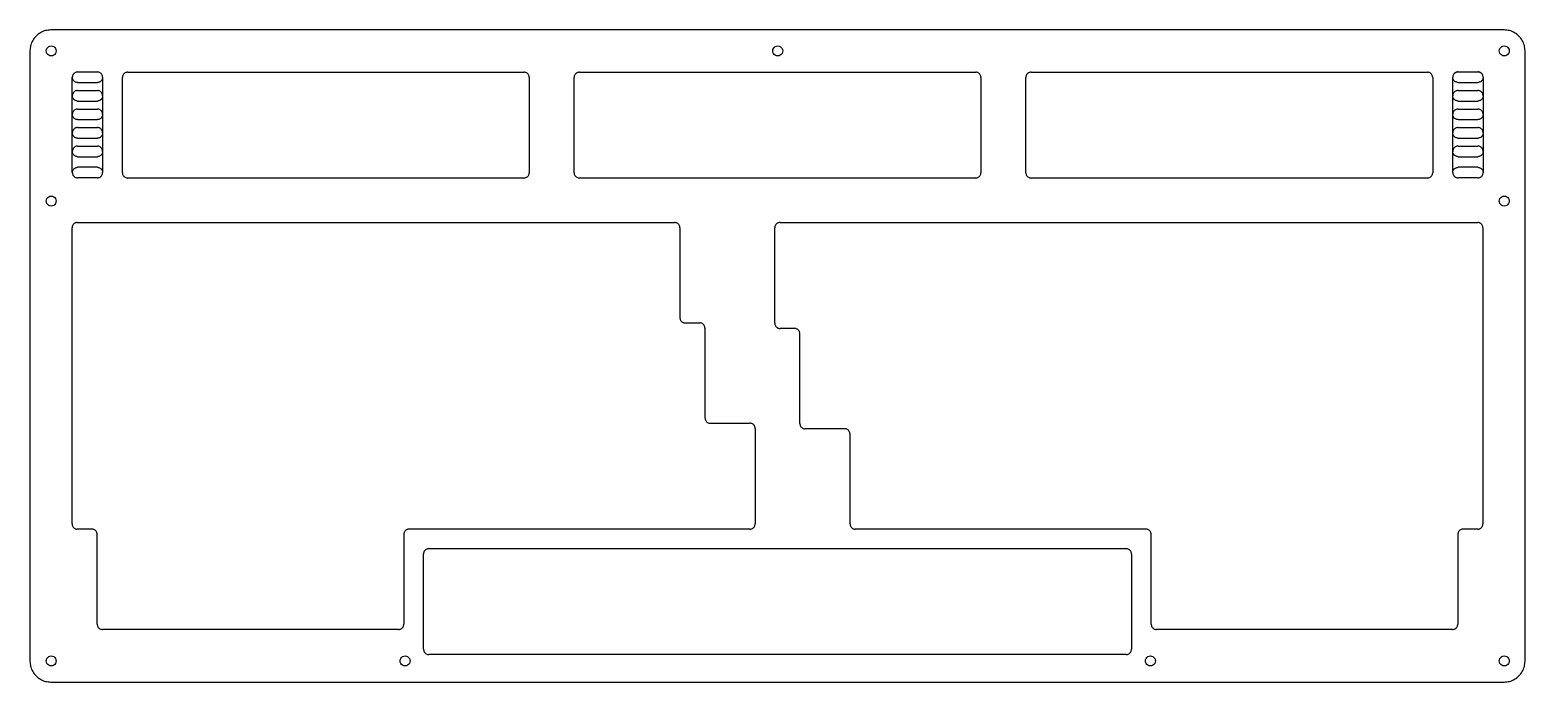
# Model space of a CAD drawing. Header units: millimetres. Extents: x 96 to 380, y 90 to 213.
import ezdxf

# ---------------------------------------------------------------- set-up
doc = ezdxf.new("R2010")
doc.units = ezdxf.units.MM
doc.layers.add('Layer_1', color=7, linetype='CONTINUOUS')

msp = doc.modelspace()

# ---------------------------------------------------------------- linework, layer by layer
at = {"layer": 'Layer_1', "color": 1}
for p, q in [((375.989633, 213.485719), (100.239987, 213.485719)), ((96.239994, 209.486724), (96.239994, 93.661869)), ((101.235469, 209.497232), (101.235469, 209.497232)), ((239.110306, 209.497232), (239.110306, 209.497232)), ((376.985123, 209.497232), (376.985123, 209.497232)), ((379.989633, 93.661369), (379.989633, 209.486224)), ((104.284133, 186.396337), (104.284133, 204.496314)), ((105.283675, 205.496314), (109.046151, 205.496314)), ((105.284675, 205.496314), (109.047151, 205.496314)), ((110.045666, 204.496314), (110.045666, 186.396337)), ((113.799604, 186.361961), (113.799604, 204.461938)), ((114.799384, 205.461938), (189.99927, 205.461938)), ((190.999023, 204.461938), (190.999023, 186.361961)), ((199.523604, 186.361961), (199.523604, 204.461938)), ((200.523384, 205.461938), (275.72327, 205.461938)), ((276.723023, 204.461938), (276.723023, 186.361961)), ((285.249604, 186.361961), (285.249604, 204.461938)), ((286.249384, 205.461938), (361.44927, 205.461938)), ((362.449023, 204.461938), (362.449023, 186.361961)), ((366.273133, 186.408337), (366.273133, 204.508314)), ((367.266566, 205.496325), (371.029042, 205.496325)), ((367.272675, 205.508314), (371.035151, 205.508314)), ((372.034666, 204.508314), (372.034666, 186.408337)), ((105.284675, 203.496299), (109.047151, 203.496299)), ((105.284675, 201.976328), (109.047151, 201.976328)), ((367.266566, 203.49631), (371.029042, 203.49631)), ((367.266566, 201.976316), (371.029042, 201.976316)), ((105.284675, 199.976313), (109.047151, 199.976313)), ((367.266566, 199.976301), (371.029042, 199.976301)), ((105.284675, 198.456316), (109.047151, 198.456316)), ((105.284675, 196.456301), (109.047151, 196.456301)), ((367.266566, 198.45633), (371.029042, 198.45633)), ((367.266566, 196.456316), (371.029042, 196.456316)), ((105.284675, 194.93633), (109.047151, 194.93633)), ((367.266566, 194.936344), (371.029042, 194.936344)), ((105.284675, 192.936315), (109.047151, 192.936315)), ((105.284675, 191.416344), (109.047151, 191.416344)), ((367.266566, 192.93633), (371.029042, 192.93633)), ((367.266566, 191.416332), (371.029042, 191.416332)), ((109.047415, 187.394971), (105.28441, 187.394971)), ((105.284675, 189.41633), (109.047151, 189.41633)), ((371.029306, 187.394982), (367.266301, 187.394982)), ((367.266566, 189.416318), (371.029042, 189.416318)), ((109.046415, 185.396338), (105.28341, 185.396338)), ((109.047415, 185.396338), (105.28441, 185.396338)), ((109.047415, 185.396338), (105.28441, 185.396338)), ((189.99927, 185.361961), (114.799384, 185.361961)), ((275.72327, 185.361961), (200.523384, 185.361961)), ((361.44927, 185.361961), (286.249384, 185.361961)), ((371.029306, 185.396349), (367.266301, 185.396349)), ((371.029306, 185.396349), (367.266301, 185.396349)), ((371.035415, 185.408338), (367.27241, 185.408338)), ((101.235469, 180.997267), (101.235469, 180.997267)), ((376.985123, 180.997267), (376.985123, 180.997267)), ((105.23997, 176.911765), (218.589841, 176.911765)), ((238.589802, 176.911765), (370.989649, 176.911765)), ((104.239979, 119.711836), (104.239979, 175.911766)), ((219.589832, 175.911766), (219.589832, 158.861786)), ((237.589811, 157.811788), (237.589811, 175.911766)), ((371.98964, 175.911766), (371.98964, 119.711836)), ((220.589824, 157.861789), (223.352335, 157.861789)), ((224.352326, 156.86179), (224.352326, 139.81181)), ((241.352313, 156.811789), (238.589802, 156.811789)), ((242.352305, 138.761812), (242.352305, 155.81179)), ((225.352318, 138.811813), (232.877323, 138.811813)), ((233.877314, 137.811814), (233.877314, 119.711836)), ((250.877301, 137.761813), (243.352296, 137.761813)), ((251.877293, 119.711836), (251.877293, 136.761814)), ((108.002481, 118.711837), (105.23997, 118.711837)), ((109.002473, 100.66186), (109.002473, 117.711838)), ((167.202398, 117.711838), (167.202398, 100.66186)), ((232.877323, 118.711837), (168.20239, 118.711837)), ((308.027229, 118.711837), (252.877284, 118.711837)), ((309.027221, 100.66186), (309.027221, 117.711838)), ((367.227146, 117.711838), (367.227146, 100.66186)), ((370.989649, 118.711837), (368.227138, 118.711837)), ((170.940083, 95.899366), (170.940083, 113.999344)), ((171.940101, 114.999343), (304.289439, 114.999343)), ((305.28943, 113.999344), (305.28943, 95.899366)), ((166.202407, 99.661861), (110.002464, 99.661861)), ((366.227155, 99.661861), (310.027212, 99.661861)), ((101.235469, 93.672378), (101.235469, 93.672378)), ((101.235469, 93.672378), (101.235469, 93.672378)), ((168.385074, 93.672378), (168.385074, 93.672378)), ((304.289439, 94.899368), (171.940101, 94.899368)), ((309.822202, 93.672378), (309.822202, 93.672378)), ((376.985123, 93.672378), (376.985123, 93.672378)), ((100.239987, 89.661874), (375.989633, 89.661874))]:
    msp.add_line(p, q, dxfattribs=at)
for points, knots in [([(100.239987, 213.485719), (99.889929, 213.459056), (99.192719, 213.405951), (98.217343, 212.986262), (97.378053, 212.347659), (96.739452, 211.508368), (96.319762, 210.532992), (96.266657, 209.835782), (96.239994, 209.485724)], [0, 0, 0, 0, 1.047116, 2.085539, 3.132626, 4.179715, 5.218139, 6.265254, 6.265254, 6.265254, 6.265254]), ([(379.989633, 209.485724), (379.96297, 209.835782), (379.909866, 210.532992), (379.490174, 211.50837), (378.851566, 212.347657), (378.012277, 212.986262), (377.0369, 213.405951), (376.339691, 213.459056), (375.989633, 213.485719)], [0, 0, 0, 0, 1.047115, 2.08554, 3.132633, 4.179719, 5.218143, 6.265259, 6.265259, 6.265259, 6.265259]), ([(101.235469, 209.497232), (101.209363, 209.664706), (101.157927, 209.994678), (100.779718, 210.357958), (100.28635, 210.492539), (99.7878, 210.357961), (99.424809, 209.99468), (99.290131, 209.497232), (99.424809, 208.999784), (99.7878, 208.636503), (100.28635, 208.501925), (100.779718, 208.636506), (101.157927, 208.999787), (101.209363, 209.329759), (101.235469, 209.497232)], [0, 0, 0, 0, 0.496726, 0.978696, 1.475417, 1.972156, 2.45413, 2.950857, 3.447583, 3.929558, 4.426297, 4.923018, 5.404987, 5.901713, 5.901713, 5.901713, 5.901713]), ([(239.110306, 209.497232), (239.084197, 209.664706), (239.032756, 209.994682), (238.654534, 210.357956), (238.161168, 210.49254), (237.662625, 210.357958), (237.299645, 209.994678), (237.164967, 209.497232), (237.299645, 208.999787), (237.662625, 208.636507), (238.161168, 208.501924), (238.654534, 208.636508), (239.032756, 208.999783), (239.084197, 209.329758), (239.110306, 209.497232)], [0, 0, 0, 0, 0.496728, 0.978707, 1.475434, 1.972155, 2.454125, 2.950851, 3.447577, 3.929547, 4.426268, 4.922995, 5.404974, 5.901702, 5.901702, 5.901702, 5.901702]), ([(376.985123, 209.497232), (376.959016, 209.664706), (376.907578, 209.99468), (376.529363, 210.357957), (376.035996, 210.49254), (375.537451, 210.357958), (375.174465, 209.994679), (375.039784, 209.497232), (375.174465, 208.999785), (375.537451, 208.636506), (376.035996, 208.501924), (376.529363, 208.636507), (376.907578, 208.999785), (376.959016, 209.329758), (376.985123, 209.497232)], [0, 0, 0, 0, 0.496727, 0.978701, 1.475426, 1.972153, 2.454126, 2.950853, 3.447579, 3.929553, 4.426279, 4.923005, 5.404979, 5.901705, 5.901705, 5.901705, 5.901705]), ([(105.284151, 205.496314), (105.196641, 205.489645), (105.022345, 205.476363), (104.778526, 205.371408), (104.568661, 205.211817), (104.409032, 205.001966), (104.304089, 204.758135), (104.290803, 204.583828), (104.284133, 204.496314)], [0, 0, 0, 0, 0.261763, 0.521361, 0.783144, 1.044904, 1.304527, 1.566302, 1.566302, 1.566302, 1.566302]), ([(105.285151, 205.496314), (105.197641, 205.489645), (105.023345, 205.476363), (104.779526, 205.371408), (104.569661, 205.211817), (104.410032, 205.001966), (104.305089, 204.758135), (104.291803, 204.583828), (104.285133, 204.496314)], [0, 0, 0, 0, 0.261763, 0.521361, 0.783144, 1.044904, 1.304527, 1.566302, 1.566302, 1.566302, 1.566302]), ([(105.285151, 203.496299), (105.197641, 203.502968), (105.023345, 203.51625), (104.779526, 203.621205), (104.569661, 203.780796), (104.410032, 203.990647), (104.305089, 204.234478), (104.291803, 204.408785), (104.285133, 204.496299)], [0, 0, 0, 0, 0.261763, 0.521361, 0.783144, 1.044904, 1.304527, 1.566302, 1.566302, 1.566302, 1.566302]), ([(110.045666, 204.496314), (110.039003, 204.583826), (110.025732, 204.758125), (109.920852, 205.001968), (109.761241, 205.211824), (109.551371, 205.371412), (109.307524, 205.476368), (109.133203, 205.489646), (109.045674, 205.496314)], [0, 0, 0, 0, 0.261771, 0.521375, 0.783118, 1.044903, 1.304521, 1.566339, 1.566339, 1.566339, 1.566339]), ([(110.046666, 204.496314), (110.040003, 204.583826), (110.026732, 204.758125), (109.921852, 205.001968), (109.762241, 205.211824), (109.552371, 205.371412), (109.308524, 205.476368), (109.134203, 205.489646), (109.046674, 205.496314)], [0, 0, 0, 0, 0.261771, 0.521375, 0.783118, 1.044903, 1.304521, 1.566339, 1.566339, 1.566339, 1.566339]), ([(110.046666, 204.496299), (110.040003, 204.408787), (110.026732, 204.234488), (109.921852, 203.990645), (109.762241, 203.780789), (109.552371, 203.621201), (109.308524, 203.516245), (109.134203, 203.502966), (109.046674, 203.496299)], [0, 0, 0, 0, 0.261771, 0.521375, 0.783118, 1.044903, 1.304521, 1.566339, 1.566339, 1.566339, 1.566339]), ([(114.799622, 205.461938), (114.712112, 205.455269), (114.537816, 205.441987), (114.293997, 205.337032), (114.084133, 205.17744), (113.924503, 204.96759), (113.81956, 204.723759), (113.806274, 204.549452), (113.799604, 204.461938)], [0, 0, 0, 0, 0.261763, 0.521361, 0.783144, 1.044904, 1.304527, 1.566302, 1.566302, 1.566302, 1.566302]), ([(190.999023, 204.461938), (190.99236, 204.54945), (190.979089, 204.723749), (190.874209, 204.967592), (190.714599, 205.177448), (190.504728, 205.337036), (190.260882, 205.441992), (190.08656, 205.45527), (189.999032, 205.461938)], [0, 0, 0, 0, 0.261771, 0.521375, 0.783118, 1.044903, 1.304521, 1.566339, 1.566339, 1.566339, 1.566339]), ([(200.523622, 205.461938), (200.436112, 205.455269), (200.261816, 205.441987), (200.017997, 205.337032), (199.808133, 205.17744), (199.648503, 204.96759), (199.54356, 204.723759), (199.530274, 204.549452), (199.523604, 204.461938)], [0, 0, 0, 0, 0.261763, 0.521361, 0.783144, 1.044904, 1.304527, 1.566302, 1.566302, 1.566302, 1.566302]), ([(276.723023, 204.461938), (276.71636, 204.54945), (276.703089, 204.723749), (276.598209, 204.967592), (276.438599, 205.177448), (276.228728, 205.337036), (275.984882, 205.441992), (275.81056, 205.45527), (275.723032, 205.461938)], [0, 0, 0, 0, 0.261771, 0.521375, 0.783118, 1.044903, 1.304521, 1.566339, 1.566339, 1.566339, 1.566339]), ([(286.249622, 205.461938), (286.162112, 205.455269), (285.987816, 205.441987), (285.743997, 205.337032), (285.534133, 205.17744), (285.374503, 204.96759), (285.26956, 204.723759), (285.256274, 204.549452), (285.249604, 204.461938)], [0, 0, 0, 0, 0.261763, 0.521361, 0.783144, 1.044904, 1.304527, 1.566302, 1.566302, 1.566302, 1.566302]), ([(362.449023, 204.461938), (362.44236, 204.54945), (362.429089, 204.723749), (362.324209, 204.967592), (362.164599, 205.177448), (361.954728, 205.337036), (361.710882, 205.441992), (361.53656, 205.45527), (361.449032, 205.461938)], [0, 0, 0, 0, 0.261771, 0.521375, 0.783118, 1.044903, 1.304521, 1.566339, 1.566339, 1.566339, 1.566339]), ([(367.267042, 205.496325), (367.179532, 205.489656), (367.005236, 205.476374), (366.761417, 205.371419), (366.551553, 205.211828), (366.391923, 205.001977), (366.28698, 204.758146), (366.273694, 204.583839), (366.267024, 204.496326)], [0, 0, 0, 0, 0.261763, 0.521361, 0.783144, 1.044904, 1.304527, 1.566302, 1.566302, 1.566302, 1.566302]), ([(367.267042, 203.49631), (367.179532, 203.502979), (367.005236, 203.516261), (366.761417, 203.621216), (366.551553, 203.780808), (366.391923, 203.990658), (366.28698, 204.234489), (366.273694, 204.408796), (366.267024, 204.49631)], [0, 0, 0, 0, 0.261763, 0.521361, 0.783144, 1.044904, 1.304527, 1.566302, 1.566302, 1.566302, 1.566302]), ([(367.273151, 205.508314), (367.185641, 205.501645), (367.011345, 205.488363), (366.767526, 205.383408), (366.557661, 205.223817), (366.398032, 205.013966), (366.293089, 204.770135), (366.279803, 204.595828), (366.273133, 204.508314)], [0, 0, 0, 0, 0.261763, 0.521361, 0.783144, 1.044904, 1.304527, 1.566302, 1.566302, 1.566302, 1.566302]), ([(372.028557, 204.496326), (372.021894, 204.583837), (372.008623, 204.758136), (371.903743, 205.001979), (371.744132, 205.211835), (371.534262, 205.371423), (371.290415, 205.476379), (371.116094, 205.489658), (371.028565, 205.496325)], [0, 0, 0, 0, 0.261771, 0.521375, 0.783118, 1.044903, 1.304521, 1.566339, 1.566339, 1.566339, 1.566339]), ([(372.028557, 204.49631), (372.021894, 204.408798), (372.008623, 204.234499), (371.903743, 203.990656), (371.744132, 203.7808), (371.534262, 203.621212), (371.290415, 203.516256), (371.116094, 203.502978), (371.028565, 203.49631)], [0, 0, 0, 0, 0.261771, 0.521375, 0.783118, 1.044903, 1.304521, 1.566339, 1.566339, 1.566339, 1.566339]), ([(372.034666, 204.508314), (372.028003, 204.595826), (372.014732, 204.770125), (371.909852, 205.013968), (371.750241, 205.223824), (371.540371, 205.383412), (371.296524, 205.488368), (371.122203, 205.501646), (371.034674, 205.508314)], [0, 0, 0, 0, 0.261771, 0.521375, 0.783118, 1.044903, 1.304521, 1.566339, 1.566339, 1.566339, 1.566339]), ([(105.285151, 201.976328), (105.197641, 201.969659), (105.023345, 201.956378), (104.779526, 201.851422), (104.569661, 201.691831), (104.410032, 201.48198), (104.305089, 201.238149), (104.291803, 201.063842), (104.285133, 200.976329)], [0, 0, 0, 0, 0.261763, 0.521361, 0.783144, 1.044904, 1.304527, 1.566302, 1.566302, 1.566302, 1.566302]), ([(110.046666, 200.976329), (110.040003, 201.063841), (110.026732, 201.23814), (109.921852, 201.481982), (109.762241, 201.691838), (109.552371, 201.851426), (109.308524, 201.956382), (109.134203, 201.969661), (109.046674, 201.976328)], [0, 0, 0, 0, 0.261771, 0.521375, 0.783118, 1.044903, 1.304521, 1.566339, 1.566339, 1.566339, 1.566339]), ([(367.267042, 201.976316), (367.179532, 201.969647), (367.005236, 201.956366), (366.761417, 201.85141), (366.551553, 201.691819), (366.391923, 201.481968), (366.28698, 201.238137), (366.273694, 201.06383), (366.267024, 200.976317)], [0, 0, 0, 0, 0.261763, 0.521361, 0.783144, 1.044904, 1.304527, 1.566302, 1.566302, 1.566302, 1.566302]), ([(372.028557, 200.976317), (372.021894, 201.063828), (372.008623, 201.238127), (371.903743, 201.48197), (371.744132, 201.691826), (371.534262, 201.851414), (371.290415, 201.95637), (371.116094, 201.969649), (371.028565, 201.976316)], [0, 0, 0, 0, 0.261771, 0.521375, 0.783118, 1.044903, 1.304521, 1.566339, 1.566339, 1.566339, 1.566339]), ([(105.285151, 199.976313), (105.197641, 199.982982), (105.023345, 199.996264), (104.779526, 200.10122), (104.569661, 200.260811), (104.410032, 200.470661), (104.305089, 200.714493), (104.291803, 200.8888), (104.285133, 200.976313)], [0, 0, 0, 0, 0.261763, 0.521361, 0.783144, 1.044904, 1.304527, 1.566302, 1.566302, 1.566302, 1.566302]), ([(110.046666, 200.976313), (110.040003, 200.888801), (110.026732, 200.714502), (109.921852, 200.470659), (109.762241, 200.260803), (109.552371, 200.101215), (109.308524, 199.996259), (109.134203, 199.982981), (109.046674, 199.976313)], [0, 0, 0, 0, 0.261771, 0.521375, 0.783118, 1.044903, 1.304521, 1.566339, 1.566339, 1.566339, 1.566339]), ([(367.267042, 199.976301), (367.179532, 199.98297), (367.005236, 199.996252), (366.761417, 200.101207), (366.551553, 200.260799), (366.391923, 200.470649), (366.28698, 200.71448), (366.273694, 200.888787), (366.267024, 200.976301)], [0, 0, 0, 0, 0.261763, 0.521361, 0.783144, 1.044904, 1.304527, 1.566302, 1.566302, 1.566302, 1.566302]), ([(372.028557, 200.976301), (372.021894, 200.888789), (372.008623, 200.71449), (371.903743, 200.470647), (371.744132, 200.260791), (371.534262, 200.101203), (371.290415, 199.996247), (371.116094, 199.982969), (371.028565, 199.976301)], [0, 0, 0, 0, 0.261771, 0.521375, 0.783118, 1.044903, 1.304521, 1.566339, 1.566339, 1.566339, 1.566339]), ([(105.285151, 198.456316), (105.197641, 198.449647), (105.023345, 198.436365), (104.779526, 198.33141), (104.569661, 198.171819), (104.410032, 197.961968), (104.305089, 197.718137), (104.291803, 197.54383), (104.285133, 197.456316)], [0, 0, 0, 0, 0.261763, 0.521361, 0.783144, 1.044904, 1.304527, 1.566302, 1.566302, 1.566302, 1.566302]), ([(105.285151, 196.456301), (105.197641, 196.46297), (105.023345, 196.476252), (104.779526, 196.581207), (104.569661, 196.740798), (104.410032, 196.950649), (104.305089, 197.19448), (104.291803, 197.368787), (104.285133, 197.456301)], [0, 0, 0, 0, 0.261763, 0.521361, 0.783144, 1.044904, 1.304527, 1.566302, 1.566302, 1.566302, 1.566302]), ([(110.046666, 197.456316), (110.040003, 197.543828), (110.026732, 197.718127), (109.921852, 197.96197), (109.762241, 198.171826), (109.552371, 198.331414), (109.308524, 198.43637), (109.134203, 198.449648), (109.046674, 198.456316)], [0, 0, 0, 0, 0.261771, 0.521375, 0.783118, 1.044903, 1.304521, 1.566339, 1.566339, 1.566339, 1.566339]), ([(110.046666, 197.456301), (110.040003, 197.368789), (110.026732, 197.19449), (109.921852, 196.950647), (109.762241, 196.740791), (109.552371, 196.581203), (109.308524, 196.476247), (109.134203, 196.462968), (109.046674, 196.456301)], [0, 0, 0, 0, 0.261771, 0.521375, 0.783118, 1.044903, 1.304521, 1.566339, 1.566339, 1.566339, 1.566339]), ([(367.267042, 198.45633), (367.179532, 198.449662), (367.005236, 198.43638), (366.761417, 198.331424), (366.551553, 198.171833), (366.391923, 197.961982), (366.28698, 197.718151), (366.273694, 197.543844), (366.267024, 197.456331)], [0, 0, 0, 0, 0.261763, 0.521361, 0.783144, 1.044904, 1.304527, 1.566302, 1.566302, 1.566302, 1.566302]), ([(367.267042, 196.456316), (367.179532, 196.462984), (367.005236, 196.476266), (366.761417, 196.581222), (366.551553, 196.740813), (366.391923, 196.950663), (366.28698, 197.194495), (366.273694, 197.368802), (366.267024, 197.456315)], [0, 0, 0, 0, 0.261763, 0.521361, 0.783144, 1.044904, 1.304527, 1.566302, 1.566302, 1.566302, 1.566302]), ([(372.028557, 197.456331), (372.021894, 197.543843), (372.008623, 197.718142), (371.903743, 197.961984), (371.744132, 198.17184), (371.534262, 198.331428), (371.290415, 198.436384), (371.116094, 198.449663), (371.028565, 198.45633)], [0, 0, 0, 0, 0.261771, 0.521375, 0.783118, 1.044903, 1.304521, 1.566339, 1.566339, 1.566339, 1.566339]), ([(372.028557, 197.456315), (372.021894, 197.368803), (372.008623, 197.194504), (371.903743, 196.950661), (371.744132, 196.740805), (371.534262, 196.581218), (371.290415, 196.476261), (371.116094, 196.462983), (371.028565, 196.456316)], [0, 0, 0, 0, 0.261771, 0.521375, 0.783118, 1.044903, 1.304521, 1.566339, 1.566339, 1.566339, 1.566339]), ([(105.285151, 194.93633), (105.197641, 194.929661), (105.023345, 194.91638), (104.779526, 194.811424), (104.569661, 194.651833), (104.410032, 194.441982), (104.305089, 194.198151), (104.291803, 194.023844), (104.285133, 193.936331)], [0, 0, 0, 0, 0.261763, 0.521361, 0.783144, 1.044904, 1.304527, 1.566302, 1.566302, 1.566302, 1.566302]), ([(105.285151, 192.936315), (105.197641, 192.942984), (105.023345, 192.956266), (104.779526, 193.061222), (104.569661, 193.220813), (104.410032, 193.430663), (104.305089, 193.674495), (104.291803, 193.848802), (104.285133, 193.936315)], [0, 0, 0, 0, 0.261763, 0.521361, 0.783144, 1.044904, 1.304527, 1.566302, 1.566302, 1.566302, 1.566302]), ([(110.046666, 193.936331), (110.040003, 194.023842), (110.026732, 194.198142), (109.921852, 194.441984), (109.762241, 194.65184), (109.552371, 194.811428), (109.308524, 194.916384), (109.134203, 194.929663), (109.046674, 194.93633)], [0, 0, 0, 0, 0.261771, 0.521375, 0.783118, 1.044903, 1.304521, 1.566339, 1.566339, 1.566339, 1.566339]), ([(110.046666, 193.936315), (110.040003, 193.848803), (110.026732, 193.674504), (109.921852, 193.430661), (109.762241, 193.220805), (109.552371, 193.061217), (109.308524, 192.956261), (109.134203, 192.942983), (109.046674, 192.936315)], [0, 0, 0, 0, 0.261771, 0.521375, 0.783118, 1.044903, 1.304521, 1.566339, 1.566339, 1.566339, 1.566339]), ([(367.267042, 194.936344), (367.179532, 194.929676), (367.005236, 194.916394), (366.761417, 194.811438), (366.551553, 194.651847), (366.391923, 194.441997), (366.28698, 194.198165), (366.273694, 194.023858), (366.267024, 193.936345)], [0, 0, 0, 0, 0.261763, 0.521361, 0.783144, 1.044904, 1.304527, 1.566302, 1.566302, 1.566302, 1.566302]), ([(367.267042, 192.93633), (367.179532, 192.942998), (367.005236, 192.95628), (366.761417, 193.061236), (366.551553, 193.220827), (366.391923, 193.430678), (366.28698, 193.674509), (366.273694, 193.848816), (366.267024, 193.936329)], [0, 0, 0, 0, 0.261763, 0.521361, 0.783144, 1.044904, 1.304527, 1.566302, 1.566302, 1.566302, 1.566302]), ([(372.028557, 193.936345), (372.021894, 194.023857), (372.008623, 194.198156), (371.903743, 194.441999), (371.744132, 194.651854), (371.534262, 194.811442), (371.290415, 194.916399), (371.116094, 194.929677), (371.028565, 194.936344)], [0, 0, 0, 0, 0.261771, 0.521375, 0.783118, 1.044903, 1.304521, 1.566339, 1.566339, 1.566339, 1.566339]), ([(372.028557, 193.936329), (372.021894, 193.848817), (372.008623, 193.674518), (371.903743, 193.430676), (371.744132, 193.22082), (371.534262, 193.061232), (371.290415, 192.956276), (371.116094, 192.942997), (371.028565, 192.93633)], [0, 0, 0, 0, 0.261771, 0.521375, 0.783118, 1.044903, 1.304521, 1.566339, 1.566339, 1.566339, 1.566339]), ([(105.285151, 191.416344), (105.197641, 191.409676), (105.023345, 191.396394), (104.779526, 191.291438), (104.569661, 191.131847), (104.410032, 190.921996), (104.305089, 190.678165), (104.291803, 190.503858), (104.285133, 190.416345)], [0, 0, 0, 0, 0.261763, 0.521361, 0.783144, 1.044904, 1.304527, 1.566302, 1.566302, 1.566302, 1.566302]), ([(105.285151, 189.41633), (105.197641, 189.422998), (105.023345, 189.43628), (104.779526, 189.541236), (104.569661, 189.700827), (104.410032, 189.910677), (104.305089, 190.154509), (104.291803, 190.328816), (104.285133, 190.416329)], [0, 0, 0, 0, 0.261763, 0.521361, 0.783144, 1.044904, 1.304527, 1.566302, 1.566302, 1.566302, 1.566302]), ([(110.046666, 190.416345), (110.040003, 190.503857), (110.026732, 190.678156), (109.921852, 190.921998), (109.762241, 191.131854), (109.552371, 191.291442), (109.308524, 191.396398), (109.134203, 191.409677), (109.046674, 191.416344)], [0, 0, 0, 0, 0.261771, 0.521375, 0.783118, 1.044903, 1.304521, 1.566339, 1.566339, 1.566339, 1.566339]), ([(110.046666, 190.416329), (110.040003, 190.328817), (110.026732, 190.154518), (109.921852, 189.910675), (109.762241, 189.700819), (109.552371, 189.541232), (109.308524, 189.436275), (109.134203, 189.422997), (109.046674, 189.41633)], [0, 0, 0, 0, 0.261771, 0.521375, 0.783118, 1.044903, 1.304521, 1.566339, 1.566339, 1.566339, 1.566339]), ([(367.267042, 191.416332), (367.179532, 191.409664), (367.005236, 191.396382), (366.761417, 191.291426), (366.551553, 191.131835), (366.391923, 190.921984), (366.28698, 190.678153), (366.273694, 190.503846), (366.267024, 190.416333)], [0, 0, 0, 0, 0.261763, 0.521361, 0.783144, 1.044904, 1.304527, 1.566302, 1.566302, 1.566302, 1.566302]), ([(367.267042, 189.416318), (367.179532, 189.422986), (367.005236, 189.436268), (366.761417, 189.541224), (366.551553, 189.700815), (366.391923, 189.910665), (366.28698, 190.154497), (366.273694, 190.328804), (366.267024, 190.416317)], [0, 0, 0, 0, 0.261763, 0.521361, 0.783144, 1.044904, 1.304527, 1.566302, 1.566302, 1.566302, 1.566302]), ([(372.028557, 190.416333), (372.021894, 190.503845), (372.008623, 190.678144), (371.903743, 190.921986), (371.744132, 191.131842), (371.534262, 191.29143), (371.290415, 191.396386), (371.116094, 191.409665), (371.028565, 191.416332)], [0, 0, 0, 0, 0.261771, 0.521375, 0.783118, 1.044903, 1.304521, 1.566339, 1.566339, 1.566339, 1.566339]), ([(372.028557, 190.416317), (372.021894, 190.328805), (372.008623, 190.154506), (371.903743, 189.910663), (371.744132, 189.700807), (371.534262, 189.54122), (371.290415, 189.436263), (371.116094, 189.422985), (371.028565, 189.416318)], [0, 0, 0, 0, 0.261771, 0.521375, 0.783118, 1.044903, 1.304521, 1.566339, 1.566339, 1.566339, 1.566339]), ([(104.285133, 186.394972), (104.291803, 186.482485), (104.305089, 186.656792), (104.410033, 186.900624), (104.569661, 187.110476), (104.779526, 187.270067), (105.023345, 187.375021), (105.197641, 187.388303), (105.285151, 187.394971)], [0, 0, 0, 0, 0.261775, 0.521399, 0.78316, 1.044943, 1.30454, 1.566303, 1.566303, 1.566303, 1.566303]), ([(109.046674, 187.394971), (109.134203, 187.388304), (109.308524, 187.375026), (109.552371, 187.270071), (109.762242, 187.110484), (109.921851, 186.900626), (110.026732, 186.656783), (110.040003, 186.482484), (110.046666, 186.394972)], [0, 0, 0, 0, 0.261818, 0.521435, 0.78322, 1.044965, 1.304569, 1.56634, 1.56634, 1.56634, 1.56634]), ([(366.267024, 186.394983), (366.273694, 186.482496), (366.28698, 186.656803), (366.391924, 186.900635), (366.551552, 187.110487), (366.761417, 187.270078), (367.005236, 187.375032), (367.179532, 187.388314), (367.267042, 187.394982)], [0, 0, 0, 0, 0.261775, 0.521399, 0.78316, 1.044943, 1.30454, 1.566303, 1.566303, 1.566303, 1.566303]), ([(371.028565, 187.394982), (371.116094, 187.388315), (371.290415, 187.375037), (371.534262, 187.270082), (371.744133, 187.110495), (371.903742, 186.900637), (372.008623, 186.656794), (372.021894, 186.482495), (372.028557, 186.394983)], [0, 0, 0, 0, 0.261818, 0.521435, 0.78322, 1.044965, 1.304569, 1.56634, 1.56634, 1.56634, 1.56634]), ([(104.284133, 186.396337), (104.290803, 186.308824), (104.304089, 186.134516), (104.409033, 185.890684), (104.568661, 185.680832), (104.778526, 185.521242), (105.022345, 185.416287), (105.196641, 185.403006), (105.284151, 185.396338)], [0, 0, 0, 0, 0.261775, 0.521399, 0.78316, 1.044943, 1.30454, 1.566303, 1.566303, 1.566303, 1.566303]), ([(104.285133, 186.396337), (104.291803, 186.308824), (104.305089, 186.134516), (104.410033, 185.890684), (104.569661, 185.680832), (104.779526, 185.521242), (105.023345, 185.416287), (105.197641, 185.403006), (105.285151, 185.396338)], [0, 0, 0, 0, 0.261775, 0.521399, 0.78316, 1.044943, 1.30454, 1.566303, 1.566303, 1.566303, 1.566303]), ([(104.285133, 186.396337), (104.291803, 186.308824), (104.305089, 186.134516), (104.410033, 185.890684), (104.569661, 185.680832), (104.779526, 185.521242), (105.023345, 185.416287), (105.197641, 185.403006), (105.285151, 185.396338)], [0, 0, 0, 0, 0.261775, 0.521399, 0.78316, 1.044943, 1.30454, 1.566303, 1.566303, 1.566303, 1.566303]), ([(109.045674, 185.396338), (109.133203, 185.403005), (109.307524, 185.416283), (109.551371, 185.521237), (109.761242, 185.680825), (109.920851, 185.890682), (110.025732, 186.134526), (110.039003, 186.308825), (110.045666, 186.396337)], [0, 0, 0, 0, 0.261818, 0.521435, 0.78322, 1.044965, 1.304569, 1.56634, 1.56634, 1.56634, 1.56634]), ([(109.046674, 185.396338), (109.134203, 185.403005), (109.308524, 185.416283), (109.552371, 185.521237), (109.762242, 185.680825), (109.921851, 185.890682), (110.026732, 186.134526), (110.040003, 186.308825), (110.046666, 186.396337)], [0, 0, 0, 0, 0.261818, 0.521435, 0.78322, 1.044965, 1.304569, 1.56634, 1.56634, 1.56634, 1.56634]), ([(109.046674, 185.396338), (109.134203, 185.403005), (109.308524, 185.416283), (109.552371, 185.521237), (109.762242, 185.680825), (109.921851, 185.890682), (110.026732, 186.134526), (110.040003, 186.308825), (110.046666, 186.396337)], [0, 0, 0, 0, 0.261818, 0.521435, 0.78322, 1.044965, 1.304569, 1.56634, 1.56634, 1.56634, 1.56634]), ([(113.799604, 186.361961), (113.806274, 186.274448), (113.81956, 186.10014), (113.924504, 185.856308), (114.084132, 185.646456), (114.293997, 185.486866), (114.537817, 185.381911), (114.712112, 185.36863), (114.799622, 185.361961)], [0, 0, 0, 0, 0.261775, 0.521399, 0.78316, 1.044943, 1.30454, 1.566303, 1.566303, 1.566303, 1.566303]), ([(189.999032, 185.361961), (190.08656, 185.368629), (190.260881, 185.381907), (190.504728, 185.486861), (190.714599, 185.646449), (190.874209, 185.856306), (190.979089, 186.10015), (190.99236, 186.274449), (190.999023, 186.361961)], [0, 0, 0, 0, 0.261818, 0.521435, 0.78322, 1.044965, 1.304569, 1.56634, 1.56634, 1.56634, 1.56634]), ([(199.523604, 186.361961), (199.530274, 186.274448), (199.54356, 186.10014), (199.648504, 185.856308), (199.808132, 185.646456), (200.017997, 185.486866), (200.261817, 185.381911), (200.436112, 185.36863), (200.523622, 185.361961)], [0, 0, 0, 0, 0.261775, 0.521399, 0.78316, 1.044943, 1.30454, 1.566303, 1.566303, 1.566303, 1.566303]), ([(275.723032, 185.361961), (275.81056, 185.368629), (275.984881, 185.381907), (276.228728, 185.486861), (276.438599, 185.646449), (276.598209, 185.856306), (276.703089, 186.10015), (276.71636, 186.274449), (276.723023, 186.361961)], [0, 0, 0, 0, 0.261818, 0.521435, 0.78322, 1.044965, 1.304569, 1.56634, 1.56634, 1.56634, 1.56634]), ([(285.249604, 186.361961), (285.256274, 186.274448), (285.26956, 186.10014), (285.374504, 185.856308), (285.534132, 185.646456), (285.743997, 185.486866), (285.987817, 185.381911), (286.162112, 185.36863), (286.249622, 185.361961)], [0, 0, 0, 0, 0.261775, 0.521399, 0.78316, 1.044943, 1.30454, 1.566303, 1.566303, 1.566303, 1.566303]), ([(361.449032, 185.361961), (361.53656, 185.368629), (361.710881, 185.381907), (361.954728, 185.486861), (362.164599, 185.646449), (362.324209, 185.856306), (362.429089, 186.10015), (362.44236, 186.274449), (362.449023, 186.361961)], [0, 0, 0, 0, 0.261818, 0.521435, 0.78322, 1.044965, 1.304569, 1.56634, 1.56634, 1.56634, 1.56634]), ([(366.267024, 186.396348), (366.273694, 186.308835), (366.28698, 186.134528), (366.391924, 185.890696), (366.551552, 185.680843), (366.761417, 185.521253), (367.005236, 185.416299), (367.179532, 185.403017), (367.267042, 185.396349)], [0, 0, 0, 0, 0.261775, 0.521399, 0.78316, 1.044943, 1.30454, 1.566303, 1.566303, 1.566303, 1.566303]), ([(366.267024, 186.396348), (366.273694, 186.308835), (366.28698, 186.134528), (366.391924, 185.890696), (366.551552, 185.680843), (366.761417, 185.521253), (367.005236, 185.416299), (367.179532, 185.403017), (367.267042, 185.396349)], [0, 0, 0, 0, 0.261775, 0.521399, 0.78316, 1.044943, 1.30454, 1.566303, 1.566303, 1.566303, 1.566303]), ([(366.273133, 186.408337), (366.279803, 186.320824), (366.293089, 186.146516), (366.398033, 185.902684), (366.557661, 185.692832), (366.767526, 185.533242), (367.011345, 185.428287), (367.185641, 185.415006), (367.273151, 185.408338)], [0, 0, 0, 0, 0.261775, 0.521399, 0.78316, 1.044943, 1.30454, 1.566303, 1.566303, 1.566303, 1.566303]), ([(371.028565, 185.396349), (371.116094, 185.403016), (371.290415, 185.416294), (371.534262, 185.521249), (371.744133, 185.680836), (371.903742, 185.890694), (372.008623, 186.134537), (372.021894, 186.308836), (372.028557, 186.396348)], [0, 0, 0, 0, 0.261818, 0.521435, 0.78322, 1.044965, 1.304569, 1.56634, 1.56634, 1.56634, 1.56634]), ([(371.028565, 185.396349), (371.116094, 185.403016), (371.290415, 185.416294), (371.534262, 185.521249), (371.744133, 185.680836), (371.903742, 185.890694), (372.008623, 186.134537), (372.021894, 186.308836), (372.028557, 186.396348)], [0, 0, 0, 0, 0.261818, 0.521435, 0.78322, 1.044965, 1.304569, 1.56634, 1.56634, 1.56634, 1.56634]), ([(371.034674, 185.408338), (371.122203, 185.415005), (371.296524, 185.428283), (371.540371, 185.533237), (371.750242, 185.692825), (371.909851, 185.902682), (372.014732, 186.146526), (372.028003, 186.320825), (372.034666, 186.408337)], [0, 0, 0, 0, 0.261818, 0.521435, 0.78322, 1.044965, 1.304569, 1.56634, 1.56634, 1.56634, 1.56634]), ([(101.235469, 180.997267), (101.209363, 181.16474), (101.157927, 181.494712), (100.779718, 181.857993), (100.28635, 181.992574), (99.7878, 181.857996), (99.424809, 181.494715), (99.290131, 180.997267), (99.424809, 180.499819), (99.7878, 180.136538), (100.28635, 180.00196), (100.779718, 180.136541), (101.157927, 180.499821), (101.209363, 180.829793), (101.235469, 180.997267)], [0, 0, 0, 0, 0.496726, 0.978696, 1.475417, 1.972156, 2.45413, 2.950857, 3.447583, 3.929558, 4.426297, 4.923018, 5.404987, 5.901713, 5.901713, 5.901713, 5.901713]), ([(376.985123, 180.997267), (376.959016, 181.164741), (376.907578, 181.494714), (376.529363, 181.857992), (376.035996, 181.992575), (375.537451, 181.857993), (375.174465, 181.494714), (375.039784, 180.997267), (375.174465, 180.49982), (375.537451, 180.136541), (376.035996, 180.001959), (376.529363, 180.136541), (376.907578, 180.499819), (376.959016, 180.829793), (376.985123, 180.997267)], [0, 0, 0, 0, 0.496727, 0.978701, 1.475426, 1.972153, 2.454126, 2.950853, 3.447579, 3.929553, 4.426279, 4.923005, 5.404979, 5.901705, 5.901705, 5.901705, 5.901705]), ([(105.23997, 176.911765), (105.152459, 176.905095), (104.978155, 176.89181), (104.734325, 176.786874), (104.524479, 176.627262), (104.36487, 176.417414), (104.259935, 176.173585), (104.246649, 175.999279), (104.239979, 175.911766)], [0, 0, 0, 0, 0.261769, 0.521389, 0.783148, 1.044897, 1.304517, 1.566292, 1.566292, 1.566292, 1.566292]), ([(219.589832, 175.911766), (219.583162, 175.999279), (219.569876, 176.173585), (219.464941, 176.417414), (219.305332, 176.627262), (219.095486, 176.786874), (218.851656, 176.89181), (218.677352, 176.905095), (218.589841, 176.911765)], [0, 0, 0, 0, 0.261775, 0.521395, 0.783144, 1.044903, 1.304523, 1.566292, 1.566292, 1.566292, 1.566292]), ([(238.589802, 176.911765), (238.502291, 176.905095), (238.327987, 176.89181), (238.084157, 176.786874), (237.874311, 176.627262), (237.714702, 176.417414), (237.609767, 176.173585), (237.596481, 175.999279), (237.589811, 175.911766)], [0, 0, 0, 0, 0.261769, 0.521389, 0.783148, 1.044897, 1.304517, 1.566292, 1.566292, 1.566292, 1.566292]), ([(371.98964, 175.911766), (371.98297, 175.999279), (371.969684, 176.173585), (371.864749, 176.417414), (371.70514, 176.627262), (371.495294, 176.786874), (371.251464, 176.89181), (371.07716, 176.905095), (370.989649, 176.911765)], [0, 0, 0, 0, 0.261775, 0.521395, 0.783144, 1.044903, 1.304523, 1.566292, 1.566292, 1.566292, 1.566292]), ([(219.589832, 158.861786), (219.596503, 158.774273), (219.609788, 158.599967), (219.714724, 158.356138), (219.874332, 158.14629), (220.084179, 157.986679), (220.328009, 157.881744), (220.502313, 157.868459), (220.589824, 157.861789)], [0, 0, 0, 0, 0.261775, 0.521395, 0.783144, 1.044903, 1.304522, 1.566291, 1.566291, 1.566291, 1.566291]), ([(224.352326, 156.86179), (224.345656, 156.949303), (224.33237, 157.123609), (224.227435, 157.367438), (224.067826, 157.577286), (223.85798, 157.736898), (223.61415, 157.841834), (223.439846, 157.855119), (223.352335, 157.861789)], [0, 0, 0, 0, 0.261775, 0.521395, 0.783144, 1.044903, 1.304523, 1.566292, 1.566292, 1.566292, 1.566292]), ([(237.589811, 157.811788), (237.596481, 157.724275), (237.609767, 157.549969), (237.714702, 157.30614), (237.874311, 157.096292), (238.084156, 156.936679), (238.327987, 156.831743), (238.502291, 156.818459), (238.589802, 156.811789)], [0, 0, 0, 0, 0.261775, 0.521395, 0.783144, 1.044904, 1.304524, 1.566293, 1.566293, 1.566293, 1.566293]), ([(242.352305, 155.81179), (242.345635, 155.899303), (242.332349, 156.07361), (242.227414, 156.31744), (242.067805, 156.527288), (241.857959, 156.6869), (241.614128, 156.791835), (241.439824, 156.805119), (241.352313, 156.811789)], [0, 0, 0, 0, 0.261777, 0.521398, 0.783147, 1.044906, 1.304525, 1.566294, 1.566294, 1.566294, 1.566294]), ([(224.352326, 139.81181), (224.358997, 139.724297), (224.372282, 139.549991), (224.477218, 139.306162), (224.636826, 139.096314), (224.846673, 138.936703), (225.090503, 138.831768), (225.264807, 138.818483), (225.352318, 138.811813)], [0, 0, 0, 0, 0.261775, 0.521395, 0.783144, 1.044903, 1.304522, 1.566291, 1.566291, 1.566291, 1.566291]), ([(233.877314, 137.811814), (233.870644, 137.899327), (233.857358, 138.073633), (233.752423, 138.317462), (233.592814, 138.52731), (233.382968, 138.686922), (233.139138, 138.791858), (232.964834, 138.805143), (232.877323, 138.811813)], [0, 0, 0, 0, 0.261775, 0.521395, 0.783144, 1.044903, 1.304523, 1.566292, 1.566292, 1.566292, 1.566292]), ([(242.352305, 138.761812), (242.358975, 138.674299), (242.372261, 138.499993), (242.477196, 138.256164), (242.636805, 138.046316), (242.84665, 137.886703), (243.090481, 137.781767), (243.264785, 137.768483), (243.352296, 137.761813)], [0, 0, 0, 0, 0.261775, 0.521395, 0.783144, 1.044904, 1.304524, 1.566293, 1.566293, 1.566293, 1.566293]), ([(251.877293, 136.761814), (251.870623, 136.849327), (251.857337, 137.023634), (251.752402, 137.267464), (251.592793, 137.477312), (251.382947, 137.636924), (251.139116, 137.741859), (250.964812, 137.755143), (250.877301, 137.761813)], [0, 0, 0, 0, 0.261777, 0.521398, 0.783147, 1.044906, 1.304525, 1.566294, 1.566294, 1.566294, 1.566294]), ([(104.239979, 119.711836), (104.246649, 119.624323), (104.259935, 119.450017), (104.36487, 119.206188), (104.524479, 118.99634), (104.734324, 118.836727), (104.978155, 118.731791), (105.152459, 118.718507), (105.23997, 118.711837)], [0, 0, 0, 0, 0.261775, 0.521395, 0.783144, 1.044904, 1.304524, 1.566293, 1.566293, 1.566293, 1.566293]), ([(232.877323, 118.711837), (232.964834, 118.718507), (233.139138, 118.731791), (233.382969, 118.836727), (233.592814, 118.99634), (233.752423, 119.206188), (233.857358, 119.450017), (233.870644, 119.624323), (233.877314, 119.711836)], [0, 0, 0, 0, 0.261769, 0.521388, 0.783149, 1.044897, 1.304518, 1.566293, 1.566293, 1.566293, 1.566293]), ([(251.877293, 119.711836), (251.883963, 119.624323), (251.897249, 119.450017), (252.002184, 119.206188), (252.161793, 118.99634), (252.371638, 118.836727), (252.615469, 118.731791), (252.789773, 118.718507), (252.877284, 118.711837)], [0, 0, 0, 0, 0.261775, 0.521395, 0.783144, 1.044904, 1.304524, 1.566293, 1.566293, 1.566293, 1.566293]), ([(370.989649, 118.711837), (371.07716, 118.718507), (371.251464, 118.731791), (371.495295, 118.836727), (371.70514, 118.99634), (371.864749, 119.206188), (371.969684, 119.450017), (371.98297, 119.624323), (371.98964, 119.711836)], [0, 0, 0, 0, 0.261769, 0.521388, 0.783149, 1.044897, 1.304518, 1.566293, 1.566293, 1.566293, 1.566293]), ([(109.002473, 117.711838), (108.995802, 117.799351), (108.982517, 117.973657), (108.877582, 118.217487), (108.717973, 118.427336), (108.508127, 118.586948), (108.264296, 118.691883), (108.089992, 118.705167), (108.002481, 118.711837)], [0, 0, 0, 0, 0.261776, 0.521397, 0.783146, 1.044905, 1.304525, 1.566294, 1.566294, 1.566294, 1.566294]), ([(168.20239, 118.711837), (168.114879, 118.705167), (167.940575, 118.691883), (167.696745, 118.586948), (167.486898, 118.427336), (167.32729, 118.217487), (167.222354, 117.973657), (167.209069, 117.799351), (167.202398, 117.711838)], [0, 0, 0, 0, 0.261769, 0.521388, 0.783147, 1.044896, 1.304518, 1.566294, 1.566294, 1.566294, 1.566294]), ([(309.027221, 117.711838), (309.02055, 117.799351), (309.007265, 117.973657), (308.90233, 118.217487), (308.742721, 118.427336), (308.532875, 118.586948), (308.289044, 118.691883), (308.11474, 118.705167), (308.027229, 118.711837)], [0, 0, 0, 0, 0.261776, 0.521397, 0.783146, 1.044905, 1.304525, 1.566294, 1.566294, 1.566294, 1.566294]), ([(368.227138, 118.711837), (368.139627, 118.705167), (367.965323, 118.691883), (367.721493, 118.586948), (367.511646, 118.427336), (367.352038, 118.217487), (367.247102, 117.973657), (367.233817, 117.799351), (367.227146, 117.711838)], [0, 0, 0, 0, 0.261769, 0.521388, 0.783147, 1.044896, 1.304518, 1.566294, 1.566294, 1.566294, 1.566294]), ([(171.940101, 114.999343), (171.852591, 114.992675), (171.678295, 114.979393), (171.434476, 114.874437), (171.224612, 114.714846), (171.064982, 114.504996), (170.960039, 114.261164), (170.946753, 114.086857), (170.940083, 113.999344)], [0, 0, 0, 0, 0.261763, 0.521361, 0.783144, 1.044904, 1.304527, 1.566302, 1.566302, 1.566302, 1.566302]), ([(305.28943, 113.999344), (305.282767, 114.086856), (305.269496, 114.261155), (305.164616, 114.504998), (305.005006, 114.714853), (304.795135, 114.874441), (304.551289, 114.979397), (304.376967, 114.992676), (304.289439, 114.999343)], [0, 0, 0, 0, 0.261771, 0.521375, 0.783118, 1.044903, 1.304521, 1.566339, 1.566339, 1.566339, 1.566339]), ([(109.002473, 100.66186), (109.009143, 100.574347), (109.022429, 100.400041), (109.127364, 100.156212), (109.286973, 99.946364), (109.496818, 99.786751), (109.740649, 99.681815), (109.914953, 99.668531), (110.002464, 99.661861)], [0, 0, 0, 0, 0.261775, 0.521395, 0.783144, 1.044904, 1.304524, 1.566293, 1.566293, 1.566293, 1.566293]), ([(166.202407, 99.661861), (166.289918, 99.668531), (166.464222, 99.681815), (166.708053, 99.786751), (166.917898, 99.946364), (167.077507, 100.156212), (167.182442, 100.400041), (167.195728, 100.574347), (167.202398, 100.66186)], [0, 0, 0, 0, 0.261769, 0.521388, 0.783149, 1.044897, 1.304518, 1.566293, 1.566293, 1.566293, 1.566293]), ([(309.027221, 100.66186), (309.033891, 100.574347), (309.047177, 100.400041), (309.152112, 100.156212), (309.311721, 99.946364), (309.521566, 99.786751), (309.765397, 99.681815), (309.939701, 99.668531), (310.027212, 99.661861)], [0, 0, 0, 0, 0.261775, 0.521395, 0.783144, 1.044904, 1.304524, 1.566293, 1.566293, 1.566293, 1.566293]), ([(366.227155, 99.661861), (366.314666, 99.668531), (366.48897, 99.681815), (366.732801, 99.786751), (366.942646, 99.946364), (367.102255, 100.156212), (367.20719, 100.400041), (367.220476, 100.574347), (367.227146, 100.66186)], [0, 0, 0, 0, 0.261769, 0.521388, 0.783149, 1.044897, 1.304518, 1.566293, 1.566293, 1.566293, 1.566293]), ([(96.239994, 93.661869), (96.266657, 93.311811), (96.319762, 92.614601), (96.739452, 91.639224), (97.378053, 90.799933), (98.217342, 90.16133), (99.192719, 89.741642), (99.889929, 89.688537), (100.239987, 89.661874)], [0, 0, 0, 0, 1.047116, 2.08554, 3.132629, 4.179716, 5.218139, 6.265255, 6.265255, 6.265255, 6.265255]), ([(101.235469, 93.672378), (101.209363, 93.839851), (101.157927, 94.169823), (100.779718, 94.533104), (100.28635, 94.667685), (99.7878, 94.533107), (99.424809, 94.169826), (99.290131, 93.672378), (99.424809, 93.17493), (99.7878, 92.811649), (100.28635, 92.677071), (100.779718, 92.811652), (101.157927, 93.174932), (101.209363, 93.504904), (101.235469, 93.672378)], [0, 0, 0, 0, 0.496726, 0.978696, 1.475417, 1.972156, 2.45413, 2.950857, 3.447583, 3.929558, 4.426297, 4.923018, 5.404987, 5.901713, 5.901713, 5.901713, 5.901713]), ([(101.235469, 93.672378), (101.209363, 93.839851), (101.157927, 94.169823), (100.779718, 94.533104), (100.28635, 94.667685), (99.7878, 94.533107), (99.424809, 94.169826), (99.290131, 93.672378), (99.424809, 93.17493), (99.7878, 92.811649), (100.28635, 92.677071), (100.779718, 92.811652), (101.157927, 93.174932), (101.209363, 93.504904), (101.235469, 93.672378)], [0, 0, 0, 0, 0.496726, 0.978696, 1.475417, 1.972156, 2.45413, 2.950857, 3.447583, 3.929558, 4.426297, 4.923018, 5.404987, 5.901713, 5.901713, 5.901713, 5.901713]), ([(168.385074, 93.672378), (168.358967, 93.839852), (168.307531, 94.169824), (167.929323, 94.533101), (167.435971, 94.66769), (166.937445, 94.533083), (166.57445, 94.169834), (166.439717, 93.672378), (166.57445, 93.174922), (166.937445, 92.811673), (167.435971, 92.677066), (167.929323, 92.811654), (168.307531, 93.174932), (168.358967, 93.504904), (168.385074, 93.672378)], [0, 0, 0, 0, 0.496726, 0.978696, 1.475417, 1.972099, 2.454094, 2.950828, 3.447562, 3.929558, 4.42624, 4.922961, 5.404931, 5.901657, 5.901657, 5.901657, 5.901657]), ([(170.940083, 95.899366), (170.946753, 95.811853), (170.960039, 95.637546), (171.064982, 95.393714), (171.224611, 95.183863), (171.434476, 95.024272), (171.678295, 94.919318), (171.852591, 94.906036), (171.940101, 94.899368)], [0, 0, 0, 0, 0.261775, 0.521399, 0.783159, 1.044942, 1.304539, 1.566302, 1.566302, 1.566302, 1.566302]), ([(304.289439, 94.899368), (304.376967, 94.906035), (304.551288, 94.919313), (304.795135, 95.024268), (305.005006, 95.183856), (305.164616, 95.393712), (305.269496, 95.637555), (305.282767, 95.811854), (305.28943, 95.899366)], [0, 0, 0, 0, 0.261818, 0.521435, 0.78322, 1.044964, 1.304568, 1.566339, 1.566339, 1.566339, 1.566339]), ([(309.822202, 93.672378), (309.796096, 93.839852), (309.74466, 94.169824), (309.366452, 94.533102), (308.873096, 94.667689), (308.374566, 94.533087), (308.011572, 94.169832), (307.876849, 93.672378), (308.011572, 93.174923), (308.374566, 92.811668), (308.873096, 92.677067), (309.366452, 92.811654), (309.74466, 93.174932), (309.796096, 93.504904), (309.822202, 93.672378)], [0, 0, 0, 0, 0.496726, 0.978696, 1.475417, 1.97211, 2.454102, 2.950834, 3.447566, 3.929558, 4.426251, 4.922972, 5.404942, 5.901668, 5.901668, 5.901668, 5.901668]), ([(376.985123, 93.672378), (376.959016, 93.839852), (376.907578, 94.169825), (376.529363, 94.533103), (376.035996, 94.667686), (375.537451, 94.533104), (375.174465, 94.169825), (375.039784, 93.672378), (375.174465, 93.174931), (375.537451, 92.811652), (376.035996, 92.67707), (376.529363, 92.811653), (376.907578, 93.174931), (376.959016, 93.504904), (376.985123, 93.672378)], [0, 0, 0, 0, 0.496727, 0.978701, 1.475426, 1.972153, 2.454126, 2.950853, 3.447579, 3.929553, 4.426279, 4.923005, 5.404979, 5.901705, 5.901705, 5.901705, 5.901705]), ([(375.989633, 89.661874), (376.339691, 89.688537), (377.0369, 89.741642), (378.012277, 90.16133), (378.851566, 90.799935), (379.490174, 91.639222), (379.909866, 92.614601), (379.96297, 93.311811), (379.989633, 93.661869)], [0, 0, 0, 0, 1.047116, 2.085539, 3.132626, 4.179719, 5.218144, 6.26526, 6.26526, 6.26526, 6.26526])]:
    msp.add_open_spline(points, degree=3, knots=knots, dxfattribs=at)

doc.saveas('drawing.dxf')
